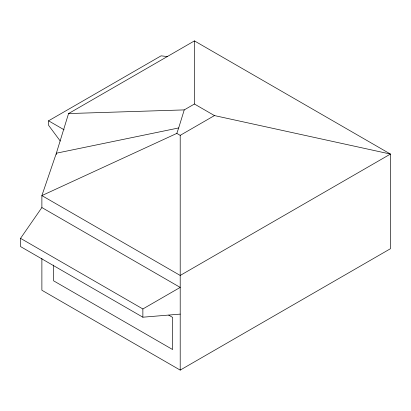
<?xml version="1.0" encoding="UTF-8"?>
<svg xmlns="http://www.w3.org/2000/svg" width="411" height="411" viewBox="0 0 411 411"><rect width="100%" height="100%" fill="white"/><g stroke="black" fill="none" stroke-linecap="round" stroke-linejoin="round"><path stroke-width="0.62" d="M41.881 258.437L41.881 290.243L180.203 370.1L390.45 248.717L390.45 154.068L194.429 40.9L68.56 113.564L56.358 153.205L41.881 195.595L41.881 207.55L20.55 238.344L20.55 246.579L142.869 317.2L180.203 314.117M178.682 127.949L184.241 109.901L194.429 104.019L214.45 115.578L390.45 154.068L180.203 275.452L41.881 195.595L176.822 133.4L178.682 127.949L56.358 153.205L56.358 154.485M60.258 141.045L48.56 125.288L48.56 120.813L161.091 55.839L167.385 56.564M176.822 133.4L180.203 135.353L214.45 115.578M20.55 238.344L142.869 308.964L180.203 287.407L41.881 207.55M68.56 113.564L184.241 109.901M48.56 120.813L64.116 129.794M168.741 315.139L172.615 317.374L172.615 349.535L53.589 280.816L53.589 265.049M194.429 40.9L194.429 104.019M180.203 135.353L180.203 370.1M142.869 308.964L142.869 317.2"/></g></svg>
